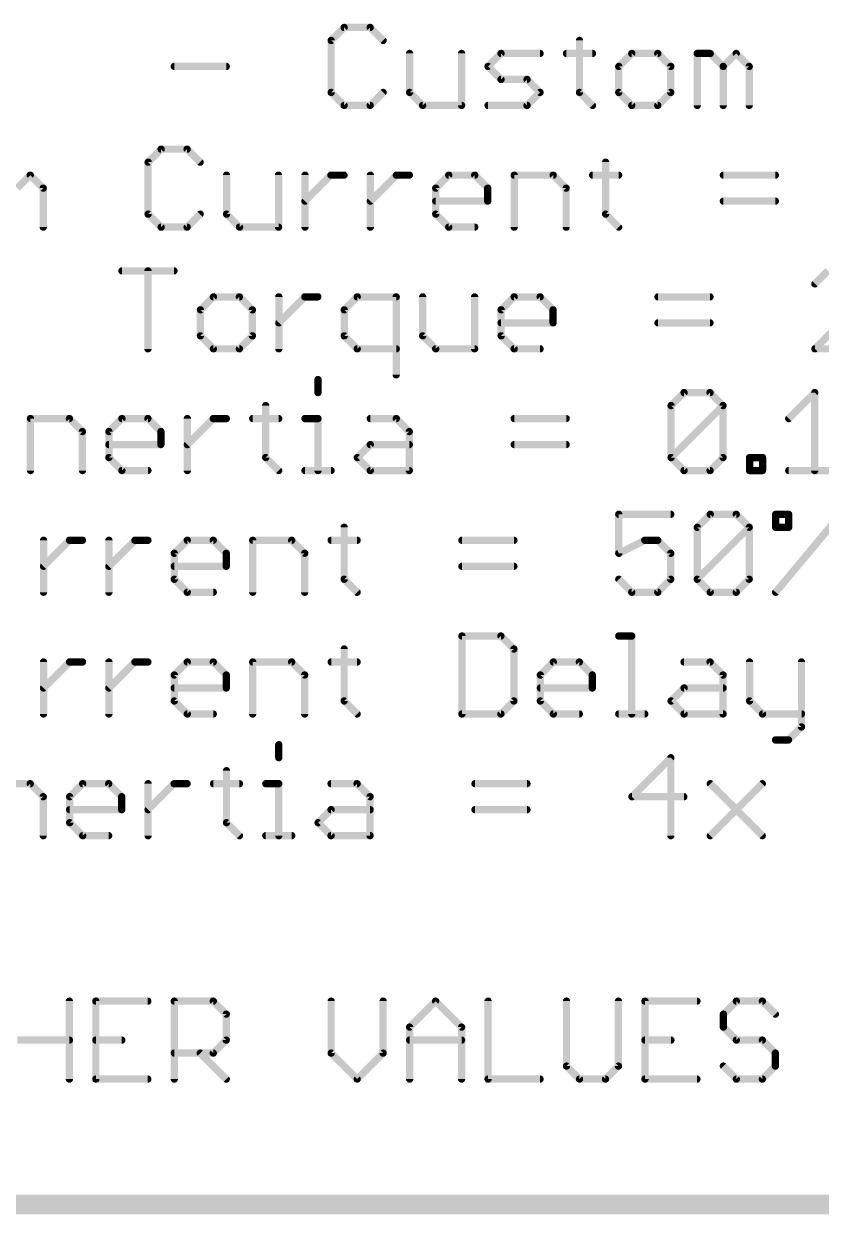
# Model space of a CAD drawing. Extents: x 0 to 387, y 0 to 260.
# Drawn here: x 309.75 to 326.39, y 129.34 to 154.18 of the extents above; entities that cross this region are included whole.
import ezdxf

# ---------------------------------------------------------------- set-up
doc = ezdxf.new("R2010")
doc.units = 0
doc.layers.add('91', color=94, linetype='CONTINUOUS')
doc.layers.add('94', color=14, linetype='CONTINUOUS')

msp = doc.modelspace()

# ---------------------------------------------------------------- linework, layer by layer
at = {"layer": '91', "const_width": 0.4064}
msp.add_lwpolyline([(353.06, 129.54), (294.64, 129.54)], dxfattribs=at)
at = {"layer": '94', "const_width": 0.1524}
for points in [[(316.4389, 154.1032), (316.1678, 153.832)], [(316.9813, 154.1032), (316.4389, 154.1032)], [(317.2524, 153.832), (316.9813, 154.1032)], [(316.1678, 153.832), (316.1678, 152.7474)], [(321.3504, 153.832), (321.3504, 152.7474)], [(317.8049, 153.5609), (317.8049, 152.7474)], [(318.8896, 152.4762), (318.8896, 153.5609)], [(319.4421, 153.2897), (319.7132, 153.5609)], [(319.7132, 153.5609), (320.5267, 153.5609)], [(321.0792, 153.5609), (321.6216, 153.5609)], [(322.4418, 153.5609), (322.1707, 153.2897)], [(322.9842, 153.5609), (322.4418, 153.5609)], [(323.2553, 153.2897), (322.9842, 153.5609)], [(323.8078, 152.4762), (323.8078, 153.5609)], [(323.8078, 153.5609), (324.079, 153.5609)], [(324.079, 153.5609), (324.3502, 153.2897)], [(324.3502, 153.2897), (324.6213, 153.5609)], [(324.6213, 153.5609), (324.8925, 153.2897)], [(312.8935, 153.2897), (313.9781, 153.2897)], [(319.7132, 153.0185), (319.4421, 153.2897)], [(322.1707, 153.2897), (322.1707, 152.7474)], [(323.2553, 152.7474), (323.2553, 153.2897)], [(324.3502, 153.2897), (324.3502, 152.4762)], [(324.8925, 153.2897), (324.8925, 152.4762)], [(320.2556, 153.0185), (319.7132, 153.0185)], [(320.5267, 152.7474), (320.2556, 153.0185)], [(316.1678, 152.7474), (316.4389, 152.4762)], [(316.9813, 152.4762), (317.2524, 152.7474)], [(317.8049, 152.7474), (318.0761, 152.4762)], [(320.2556, 152.4762), (320.5267, 152.7474)], [(321.3504, 152.7474), (321.6216, 152.4762)], [(322.1707, 152.7474), (322.4418, 152.4762)], [(322.9842, 152.4762), (323.2553, 152.7474)], [(316.4389, 152.4762), (316.9813, 152.4762)], [(318.0761, 152.4762), (318.8896, 152.4762)], [(319.4421, 152.4762), (320.2556, 152.4762)], [(322.4418, 152.4762), (322.9842, 152.4762)], [(312.6189, 151.5632), (312.3477, 151.292)], [(313.1612, 151.5632), (312.6189, 151.5632)], [(313.4324, 151.292), (313.1612, 151.5632)], [(312.3477, 151.292), (312.3477, 150.2074)], [(321.8961, 151.292), (321.8961, 150.2074)], [(309.6157, 150.7497), (309.8869, 151.0209)], [(309.8869, 151.0209), (310.1581, 150.7497)], [(313.9849, 151.0209), (313.9849, 150.2074)], [(315.0695, 149.9362), (315.0695, 151.0209)], [(315.622, 149.9362), (315.622, 151.0209)], [(315.622, 150.4785), (316.1644, 151.0209)], [(316.1644, 151.0209), (316.4355, 151.0209)], [(316.9863, 149.9362), (316.9863, 151.0209)], [(316.9863, 150.4785), (317.5287, 151.0209)], [(317.5287, 151.0209), (317.7998, 151.0209)], [(318.3506, 150.7497), (318.6218, 151.0209)], [(318.6218, 151.0209), (319.1641, 151.0209)], [(319.1641, 151.0209), (319.4353, 150.7497)], [(319.9878, 149.9362), (319.9878, 151.0209)], [(319.9878, 151.0209), (320.8013, 151.0209)], [(320.8013, 151.0209), (321.0725, 150.7497)], [(321.625, 151.0209), (322.1673, 151.0209)], [(324.3535, 151.0209), (325.4382, 151.0209)], [(310.1581, 150.7497), (310.1581, 149.9362)], [(318.3506, 150.2074), (318.3506, 150.7497)], [(319.4353, 150.7497), (319.4353, 150.4785)], [(321.0725, 150.7497), (321.0725, 149.9362)], [(319.4353, 150.4785), (318.3506, 150.4785)], [(324.3535, 150.4785), (325.4382, 150.4785)], [(312.3477, 150.2074), (312.6189, 149.9362)], [(313.1612, 149.9362), (313.4324, 150.2074)], [(313.9849, 150.2074), (314.2561, 149.9362)], [(318.6218, 149.9362), (318.3506, 150.2074)], [(321.8961, 150.2074), (322.1673, 149.9362)], [(312.6189, 149.9362), (313.1612, 149.9362)], [(314.2561, 149.9362), (315.0695, 149.9362)], [(319.1641, 149.9362), (318.6218, 149.9362)], [(311.802, 149.0232), (312.8867, 149.0232)], [(312.3443, 147.3962), (312.3443, 149.0232)], [(326.5347, 149.0232), (326.2636, 148.752)], [(313.7103, 148.4809), (313.4392, 148.2097)], [(314.2527, 148.4809), (313.7103, 148.4809)], [(314.5238, 148.2097), (314.2527, 148.4809)], [(315.0763, 147.3962), (315.0763, 148.4809)], [(315.0763, 147.9385), (315.6187, 148.4809)], [(315.6187, 148.4809), (315.8898, 148.4809)], [(316.7118, 148.4809), (316.4406, 148.2097)], [(317.5253, 148.4809), (316.7118, 148.4809)], [(317.5253, 146.8539), (317.5253, 148.4809)], [(318.0778, 148.4809), (318.0778, 147.6674)], [(319.1624, 147.3962), (319.1624, 148.4809)], [(319.7149, 148.2097), (319.9861, 148.4809)], [(319.9861, 148.4809), (320.5284, 148.4809)], [(320.5284, 148.4809), (320.7996, 148.2097)], [(322.9892, 148.4809), (324.0739, 148.4809)], [(326.2636, 147.3962), (327.3482, 148.4809)], [(313.4392, 148.2097), (313.4392, 147.6674)], [(314.5238, 147.6674), (314.5238, 148.2097)], [(316.4406, 148.2097), (316.4406, 147.6674)], [(319.7149, 147.6674), (319.7149, 148.2097)], [(320.7996, 148.2097), (320.7996, 147.9385)], [(320.7996, 147.9385), (319.7149, 147.9385)], [(322.9892, 147.9385), (324.0739, 147.9385)], [(313.4392, 147.6674), (313.7103, 147.3962)], [(314.2527, 147.3962), (314.5238, 147.6674)], [(316.4406, 147.6674), (316.7118, 147.3962)], [(318.0778, 147.6674), (318.3489, 147.3962)], [(319.9861, 147.3962), (319.7149, 147.6674)], [(313.7103, 147.3962), (314.2527, 147.3962)], [(316.7118, 147.3962), (317.5253, 147.3962)], [(318.3489, 147.3962), (319.1624, 147.3962)], [(320.5284, 147.3962), (319.9861, 147.3962)], [(327.3482, 147.3962), (326.2636, 147.3962)], [(315.8932, 146.7544), (315.8932, 146.4832)], [(323.2621, 146.212), (323.5333, 146.4832)], [(323.5333, 146.4832), (324.0756, 146.4832)], [(324.0756, 146.4832), (324.3468, 146.212)], [(325.7178, 145.9409), (326.2602, 146.4832)], [(326.2602, 146.4832), (326.2602, 144.8562)], [(314.8018, 146.212), (314.8018, 145.1274)], [(323.2621, 145.1274), (323.2621, 146.212)], [(323.2621, 145.1274), (324.3468, 146.212)], [(324.3468, 146.212), (324.3468, 145.1274)], [(309.892, 144.8562), (309.892, 145.9409)], [(309.892, 145.9409), (310.7055, 145.9409)], [(310.7055, 145.9409), (310.9767, 145.6697)], [(311.5292, 145.6697), (311.8003, 145.9409)], [(311.8003, 145.9409), (312.3426, 145.9409)], [(312.3426, 145.9409), (312.6138, 145.6697)], [(313.1663, 144.8562), (313.1663, 145.9409)], [(313.1663, 145.3985), (313.7086, 145.9409)], [(313.7086, 145.9409), (313.9798, 145.9409)], [(314.5306, 145.9409), (315.0729, 145.9409)], [(315.622, 145.9409), (315.8932, 145.9409)], [(315.8932, 145.9409), (315.8932, 144.8562)], [(316.9846, 145.9409), (317.527, 145.9409)], [(317.527, 145.9409), (317.7981, 145.6697)], [(319.9878, 145.9409), (321.0725, 145.9409)], [(310.9767, 145.6697), (310.9767, 144.8562)], [(311.5292, 145.1274), (311.5292, 145.6697)], [(312.6138, 145.6697), (312.6138, 145.3985)], [(317.7981, 145.6697), (317.7981, 144.8562)], [(312.6138, 145.3985), (311.5292, 145.3985)], [(316.7135, 145.1274), (316.9846, 145.3985)], [(316.9846, 145.3985), (317.7981, 145.3985)], [(319.9878, 145.3985), (321.0725, 145.3985)], [(311.8003, 144.8562), (311.5292, 145.1274)], [(314.8018, 145.1274), (315.0729, 144.8562)], [(316.9846, 144.8562), (316.7135, 145.1274)], [(323.5333, 144.8562), (323.2621, 145.1274)], [(324.3468, 145.1274), (324.0756, 144.8562)], [(324.8993, 144.8562), (324.8993, 145.1274)], [(324.8993, 145.1274), (325.1704, 145.1274)], [(325.1704, 145.1274), (325.1704, 144.8562)], [(312.3426, 144.8562), (311.8003, 144.8562)], [(315.622, 144.8562), (316.1644, 144.8562)], [(317.7981, 144.8562), (316.9846, 144.8562)], [(324.0756, 144.8562), (323.5333, 144.8562)], [(325.1704, 144.8562), (324.8993, 144.8562)], [(325.7178, 144.8562), (326.8025, 144.8562)], [(323.2553, 143.9432), (322.1707, 143.9432)], [(322.1707, 143.9432), (322.1707, 143.1297)], [(323.8078, 143.672), (324.079, 143.9432)], [(324.079, 143.9432), (324.6213, 143.9432)], [(324.6213, 143.9432), (324.8925, 143.672)], [(325.445, 143.9432), (325.7161, 143.9432)], [(325.445, 143.672), (325.445, 143.9432)], [(325.445, 142.3162), (326.8008, 143.9432)], [(325.7161, 143.9432), (325.7161, 143.672)], [(316.4389, 143.672), (316.4389, 142.5874)], [(323.8078, 142.5874), (323.8078, 143.672)], [(323.8078, 142.5874), (324.8925, 143.672)], [(324.8925, 143.672), (324.8925, 142.5874)], [(325.7161, 143.672), (325.445, 143.672)], [(310.1649, 142.3162), (310.1649, 143.4009)], [(310.1649, 142.8585), (310.7072, 143.4009)], [(310.7072, 143.4009), (310.9784, 143.4009)], [(311.5292, 142.3162), (311.5292, 143.4009)], [(311.5292, 142.8585), (312.0715, 143.4009)], [(312.0715, 143.4009), (312.3426, 143.4009)], [(312.8935, 143.1297), (313.1646, 143.4009)], [(313.1646, 143.4009), (313.7069, 143.4009)], [(313.7069, 143.4009), (313.9781, 143.1297)], [(314.5306, 142.3162), (314.5306, 143.4009)], [(314.5306, 143.4009), (315.3441, 143.4009)], [(315.3441, 143.4009), (315.6153, 143.1297)], [(316.1678, 143.4009), (316.7101, 143.4009)], [(318.8964, 143.4009), (319.981, 143.4009)], [(322.1707, 143.1297), (322.713, 143.4009)], [(322.713, 143.4009), (322.9842, 143.4009)], [(322.9842, 143.4009), (323.2553, 143.1297)], [(312.8935, 142.5874), (312.8935, 143.1297)], [(313.9781, 143.1297), (313.9781, 142.8585)], [(315.6153, 143.1297), (315.6153, 142.3162)], [(323.2553, 143.1297), (323.2553, 142.5874)], [(313.9781, 142.8585), (312.8935, 142.8585)], [(318.8964, 142.8585), (319.981, 142.8585)], [(313.1646, 142.3162), (312.8935, 142.5874)], [(316.4389, 142.5874), (316.7101, 142.3162)], [(322.4418, 142.3162), (322.1707, 142.5874)], [(323.2553, 142.5874), (322.9842, 142.3162)], [(324.079, 142.3162), (323.8078, 142.5874)], [(324.8925, 142.5874), (324.6213, 142.3162)], [(313.7069, 142.3162), (313.1646, 142.3162)], [(322.9842, 142.3162), (322.4418, 142.3162)], [(324.6213, 142.3162), (324.079, 142.3162)], [(318.8964, 141.4032), (318.8964, 139.7762)], [(319.7099, 141.4032), (318.8964, 141.4032)], [(319.981, 141.132), (319.7099, 141.4032)], [(322.1707, 141.4032), (322.4418, 141.4032)], [(322.4418, 141.4032), (322.4418, 139.7762)], [(316.4389, 141.132), (316.4389, 140.0474)], [(319.981, 140.0474), (319.981, 141.132)], [(310.1649, 139.7762), (310.1649, 140.8609)], [(310.1649, 140.3185), (310.7072, 140.8609)], [(310.7072, 140.8609), (310.9784, 140.8609)], [(311.5292, 139.7762), (311.5292, 140.8609)], [(311.5292, 140.3185), (312.0715, 140.8609)], [(312.0715, 140.8609), (312.3426, 140.8609)], [(312.8935, 140.5897), (313.1646, 140.8609)], [(313.1646, 140.8609), (313.7069, 140.8609)], [(313.7069, 140.8609), (313.9781, 140.5897)], [(314.5306, 139.7762), (314.5306, 140.8609)], [(314.5306, 140.8609), (315.3441, 140.8609)], [(315.3441, 140.8609), (315.6153, 140.5897)], [(316.1678, 140.8609), (316.7101, 140.8609)], [(320.5335, 140.5897), (320.8047, 140.8609)], [(320.8047, 140.8609), (321.347, 140.8609)], [(321.347, 140.8609), (321.6182, 140.5897)], [(323.5333, 140.8609), (324.0756, 140.8609)], [(324.0756, 140.8609), (324.3468, 140.5897)], [(324.8993, 140.8609), (324.8993, 140.0474)], [(325.9839, 140.8609), (325.9839, 139.505)], [(312.8935, 140.0474), (312.8935, 140.5897)], [(313.9781, 140.5897), (313.9781, 140.3185)], [(315.6153, 140.5897), (315.6153, 139.7762)], [(320.5335, 140.0474), (320.5335, 140.5897)], [(321.6182, 140.5897), (321.6182, 140.3185)], [(324.3468, 140.5897), (324.3468, 139.7762)], [(313.9781, 140.3185), (312.8935, 140.3185)], [(321.6182, 140.3185), (320.5335, 140.3185)], [(323.2621, 140.0474), (323.5333, 140.3185)], [(323.5333, 140.3185), (324.3468, 140.3185)], [(313.1646, 139.7762), (312.8935, 140.0474)], [(316.4389, 140.0474), (316.7101, 139.7762)], [(319.7099, 139.7762), (319.981, 140.0474)], [(320.8047, 139.7762), (320.5335, 140.0474)], [(323.5333, 139.7762), (323.2621, 140.0474)], [(324.8993, 140.0474), (325.1704, 139.7762)], [(313.7069, 139.7762), (313.1646, 139.7762)], [(318.8964, 139.7762), (319.7099, 139.7762)], [(321.347, 139.7762), (320.8047, 139.7762)], [(322.1707, 139.7762), (322.713, 139.7762)], [(324.3468, 139.7762), (323.5333, 139.7762)], [(325.1704, 139.7762), (325.9839, 139.7762)], [(325.9839, 139.505), (325.7128, 139.2339)], [(315.0746, 139.1344), (315.0746, 138.8632)], [(325.7128, 139.2339), (325.4416, 139.2339)], [(323.257, 138.8632), (322.4435, 138.0497)], [(323.257, 137.2362), (323.257, 138.8632)], [(313.9832, 138.592), (313.9832, 137.5074)], [(309.0734, 138.3209), (309.8869, 138.3209)], [(309.8869, 138.3209), (310.1581, 138.0497)], [(310.7106, 138.0497), (310.9817, 138.3209)], [(310.9817, 138.3209), (311.5241, 138.3209)], [(311.5241, 138.3209), (311.7952, 138.0497)], [(312.3477, 137.2362), (312.3477, 138.3209)], [(312.3477, 137.7785), (312.8901, 138.3209)], [(312.8901, 138.3209), (313.1612, 138.3209)], [(313.712, 138.3209), (314.2544, 138.3209)], [(314.8035, 138.3209), (315.0746, 138.3209)], [(315.0746, 138.3209), (315.0746, 137.2362)], [(316.1661, 138.3209), (316.7084, 138.3209)], [(316.7084, 138.3209), (316.9796, 138.0497)], [(319.1692, 138.3209), (320.2539, 138.3209)], [(324.0807, 138.3209), (325.1653, 137.2362)], [(324.0807, 137.2362), (325.1653, 138.3209)], [(310.1581, 138.0497), (310.1581, 137.2362)], [(310.7106, 137.5074), (310.7106, 138.0497)], [(311.7952, 138.0497), (311.7952, 137.7785)], [(316.9796, 138.0497), (316.9796, 137.2362)], [(322.4435, 138.0497), (323.5282, 138.0497)], [(311.7952, 137.7785), (310.7106, 137.7785)], [(315.8949, 137.5074), (316.1661, 137.7785)], [(316.1661, 137.7785), (316.9796, 137.7785)], [(319.1692, 137.7785), (320.2539, 137.7785)], [(310.9817, 137.2362), (310.7106, 137.5074)], [(313.9832, 137.5074), (314.2544, 137.2362)], [(316.1661, 137.2362), (315.8949, 137.5074)], [(311.5241, 137.2362), (310.9817, 137.2362)], [(314.8035, 137.2362), (315.3458, 137.2362)], [(316.9796, 137.2362), (316.1661, 137.2362)], [(310.7038, 133.7832), (310.7038, 132.1562)], [(312.341, 133.7832), (311.2563, 133.7832)], [(311.2563, 133.7832), (311.2563, 132.1562)], [(312.8935, 132.1562), (312.8935, 133.7832)], [(312.8935, 133.7832), (313.7069, 133.7832)], [(313.7069, 133.7832), (313.9781, 133.512)], [(316.1678, 133.7832), (316.1678, 132.6985)], [(317.2524, 132.6985), (317.2524, 133.7832)], [(317.8049, 133.2409), (318.3472, 133.7832)], [(318.3472, 133.7832), (318.8896, 133.2409)], [(319.4421, 133.7832), (319.4421, 132.1562)], [(321.0792, 133.7832), (321.0792, 132.4274)], [(322.1639, 132.4274), (322.1639, 133.7832)], [(323.801, 133.7832), (322.7164, 133.7832)], [(322.7164, 133.7832), (322.7164, 132.1562)], [(324.6247, 133.7832), (324.3535, 133.512)], [(325.167, 133.7832), (324.6247, 133.7832)], [(325.4382, 133.512), (325.167, 133.7832)], [(313.9781, 133.512), (313.9781, 132.9697)], [(324.3535, 133.512), (324.3535, 133.2409)], [(317.8049, 132.1562), (317.8049, 133.2409)], [(318.8896, 133.2409), (318.8896, 132.1562)], [(324.3535, 133.2409), (324.6247, 132.9697)], [(309.6191, 132.9697), (310.7038, 132.9697)], [(311.2563, 132.9697), (311.7986, 132.9697)], [(313.9781, 132.9697), (313.7069, 132.6985)], [(317.8049, 132.9697), (318.8896, 132.9697)], [(322.7164, 132.9697), (323.2587, 132.9697)], [(324.6247, 132.9697), (325.167, 132.9697)], [(325.167, 132.9697), (325.4382, 132.6985)], [(313.7069, 132.6985), (312.8935, 132.6985)], [(313.4358, 132.6985), (313.9781, 132.1562)], [(316.1678, 132.6985), (316.7101, 132.1562)], [(316.7101, 132.1562), (317.2524, 132.6985)], [(325.4382, 132.6985), (325.4382, 132.4274)], [(321.0792, 132.4274), (321.3504, 132.1562)], [(321.8927, 132.1562), (322.1639, 132.4274)], [(324.6247, 132.1562), (324.3535, 132.4274)], [(325.4382, 132.4274), (325.167, 132.1562)], [(311.2563, 132.1562), (312.341, 132.1562)], [(319.4421, 132.1562), (320.5267, 132.1562)], [(321.3504, 132.1562), (321.8927, 132.1562)], [(322.7164, 132.1562), (323.801, 132.1562)], [(325.167, 132.1562), (324.6247, 132.1562)]]:
    msp.add_lwpolyline(points, dxfattribs=at)
at = {"layer": '94', "const_width": 0.0762}
for points in [[(316.4389, 154.1413, 1), (316.4389, 154.0651)], [(316.4659, 154.0762, 1), (316.412, 154.1301)], [(317.0082, 154.1301, 1), (316.9543, 154.0762)], [(316.9813, 154.0651, 1), (316.9813, 154.1413)], [(316.1408, 153.859, 1), (316.1947, 153.8051)], [(316.2059, 153.832, 1), (316.1297, 153.832)], [(317.2255, 153.8051, 1), (317.2794, 153.859)], [(321.3885, 153.832, 1), (321.3123, 153.832)], [(317.843, 153.5609, 1), (317.7668, 153.5609)], [(318.9277, 153.5609, 1), (318.8515, 153.5609)], [(319.7132, 153.599, 1), (319.7132, 153.5228)], [(319.7402, 153.5339, 1), (319.6863, 153.5878)], [(320.5267, 153.5228, 1), (320.5267, 153.599)], [(321.0792, 153.599, 1), (321.0792, 153.5228)], [(321.6216, 153.5228, 1), (321.6216, 153.599)], [(322.4418, 153.599, 1), (322.4418, 153.5228)], [(322.4688, 153.5339, 1), (322.4149, 153.5878)], [(323.0111, 153.5878, 1), (322.9572, 153.5339)], [(322.9842, 153.5228, 1), (322.9842, 153.599)], [(323.8459, 153.5609, 1), (323.7697, 153.5609)], [(323.8078, 153.599, 1), (323.8078, 153.5228)], [(324.1059, 153.5878, 1), (324.052, 153.5339)], [(324.079, 153.5228, 1), (324.079, 153.599)], [(324.6483, 153.5878, 1), (324.5944, 153.5339)], [(324.6483, 153.5339, 1), (324.5944, 153.5878)], [(312.8935, 153.3278, 1), (312.8935, 153.2516)], [(313.9781, 153.2516, 1), (313.9781, 153.3278)], [(319.469, 153.3166, 1), (319.4151, 153.2628)], [(319.4151, 153.3166, 1), (319.469, 153.2628)], [(322.2088, 153.2897, 1), (322.1326, 153.2897)], [(322.1437, 153.3166, 1), (322.1976, 153.2628)], [(323.2934, 153.2897, 1), (323.2172, 153.2897)], [(323.2284, 153.2628, 1), (323.2823, 153.3166)], [(324.3883, 153.2897, 1), (324.3121, 153.2897)], [(324.3232, 153.3166, 1), (324.3771, 153.2628)], [(324.3232, 153.2628, 1), (324.3771, 153.3166)], [(324.9306, 153.2897, 1), (324.8544, 153.2897)], [(324.8655, 153.2628, 1), (324.9194, 153.3166)], [(319.7132, 153.0566, 1), (319.7132, 152.9804)], [(319.6863, 152.9916, 1), (319.7402, 153.0455)], [(320.2825, 153.0455, 1), (320.2286, 152.9916)], [(320.2556, 152.9804, 1), (320.2556, 153.0566)], [(316.1947, 152.7743, 1), (316.1408, 152.7204)], [(316.1297, 152.7474, 1), (316.2059, 152.7474)], [(317.2794, 152.7204, 1), (317.2255, 152.7743)], [(317.8319, 152.7743, 1), (317.778, 152.7204)], [(317.7668, 152.7474, 1), (317.843, 152.7474)], [(320.5537, 152.7204, 1), (320.4998, 152.7743)], [(320.4998, 152.7204, 1), (320.5537, 152.7743)], [(321.3773, 152.7743, 1), (321.3235, 152.7204)], [(321.3123, 152.7474, 1), (321.3885, 152.7474)], [(322.1976, 152.7743, 1), (322.1437, 152.7204)], [(322.1326, 152.7474, 1), (322.2088, 152.7474)], [(323.2172, 152.7474, 1), (323.2934, 152.7474)], [(323.2823, 152.7204, 1), (323.2284, 152.7743)], [(316.4389, 152.5143, 1), (316.4389, 152.4381)], [(316.412, 152.4493, 1), (316.4659, 152.5031)], [(316.9543, 152.5031, 1), (317.0082, 152.4493)], [(316.9813, 152.4381, 1), (316.9813, 152.5143)], [(318.0761, 152.5143, 1), (318.0761, 152.4381)], [(318.0491, 152.4493, 1), (318.103, 152.5031)], [(318.8896, 152.4381, 1), (318.8896, 152.5143)], [(319.4421, 152.5143, 1), (319.4421, 152.4381)], [(320.2286, 152.5031, 1), (320.2825, 152.4493)], [(320.2556, 152.4381, 1), (320.2556, 152.5143)], [(321.5946, 152.4493, 1), (321.6485, 152.5031)], [(322.4418, 152.5143, 1), (322.4418, 152.4381)], [(322.4149, 152.4493, 1), (322.4688, 152.5031)], [(322.9572, 152.5031, 1), (323.0111, 152.4493)], [(322.9842, 152.4381, 1), (322.9842, 152.5143)], [(318.8515, 152.4762, 1), (318.9277, 152.4762)], [(323.7697, 152.4762, 1), (323.8459, 152.4762)], [(324.3121, 152.4762, 1), (324.3883, 152.4762)], [(324.8544, 152.4762, 1), (324.9306, 152.4762)], [(312.6189, 151.6013, 1), (312.6189, 151.5251)], [(312.6458, 151.5362, 1), (312.592, 151.5901)], [(313.1882, 151.5901, 1), (313.1343, 151.5362)], [(313.1612, 151.5251, 1), (313.1612, 151.6013)], [(312.3858, 151.292, 1), (312.3096, 151.292)], [(312.3208, 151.319, 1), (312.3747, 151.2651)], [(313.4055, 151.2651, 1), (313.4593, 151.319)], [(321.9342, 151.292, 1), (321.858, 151.292)], [(309.9139, 151.0478, 1), (309.86, 150.9939)], [(309.9139, 150.9939, 1), (309.86, 151.0478)], [(314.023, 151.0209, 1), (313.9468, 151.0209)], [(315.1076, 151.0209, 1), (315.0314, 151.0209)], [(315.6601, 151.0209, 1), (315.5839, 151.0209)], [(316.1644, 151.059, 1), (316.1644, 150.9828)], [(316.1913, 150.9939, 1), (316.1374, 151.0478)], [(316.4355, 150.9828, 1), (316.4355, 151.059)], [(317.0244, 151.0209, 1), (316.9482, 151.0209)], [(317.5287, 151.059, 1), (317.5287, 150.9828)], [(317.5556, 150.9939, 1), (317.5017, 151.0478)], [(317.7998, 150.9828, 1), (317.7998, 151.059)], [(318.6218, 151.059, 1), (318.6218, 150.9828)], [(318.6487, 150.9939, 1), (318.5949, 151.0478)], [(319.1911, 151.0478, 1), (319.1372, 150.9939)], [(319.1641, 150.9828, 1), (319.1641, 151.059)], [(320.0259, 151.0209, 1), (319.9497, 151.0209)], [(319.9878, 151.059, 1), (319.9878, 150.9828)], [(320.8282, 151.0478, 1), (320.7743, 150.9939)], [(320.8013, 150.9828, 1), (320.8013, 151.059)], [(321.625, 151.059, 1), (321.625, 150.9828)], [(322.1673, 150.9828, 1), (322.1673, 151.059)], [(324.3535, 151.059, 1), (324.3535, 150.9828)], [(325.4382, 150.9828, 1), (325.4382, 151.059)], [(310.1962, 150.7497, 1), (310.12, 150.7497)], [(310.1311, 150.7228, 1), (310.185, 150.7766)], [(318.3887, 150.7497, 1), (318.3125, 150.7497)], [(318.3237, 150.7766, 1), (318.3776, 150.7228)], [(319.4734, 150.7497, 1), (319.3972, 150.7497)], [(319.4084, 150.7228, 1), (319.4622, 150.7766)], [(321.1106, 150.7497, 1), (321.0344, 150.7497)], [(321.0455, 150.7228, 1), (321.0994, 150.7766)], [(318.3506, 150.5166, 1), (318.3506, 150.4404)], [(319.4353, 150.4404, 1), (319.4353, 150.5166)], [(324.3535, 150.5166, 1), (324.3535, 150.4404)], [(325.4382, 150.4404, 1), (325.4382, 150.5166)], [(315.5951, 150.5055, 1), (315.649, 150.4516)], [(316.9594, 150.5055, 1), (317.0133, 150.4516)], [(319.3972, 150.4785, 1), (319.4734, 150.4785)], [(312.3747, 150.2343, 1), (312.3208, 150.1804)], [(312.3096, 150.2074, 1), (312.3858, 150.2074)], [(313.4593, 150.1804, 1), (313.4055, 150.2343)], [(314.0118, 150.2343, 1), (313.9579, 150.1804)], [(313.9468, 150.2074, 1), (314.023, 150.2074)], [(318.3776, 150.2343, 1), (318.3237, 150.1804)], [(318.3125, 150.2074, 1), (318.3887, 150.2074)], [(321.9231, 150.2343, 1), (321.8692, 150.1804)], [(321.858, 150.2074, 1), (321.9342, 150.2074)], [(310.12, 149.9362, 1), (310.1962, 149.9362)], [(312.6189, 149.9743, 1), (312.6189, 149.8981)], [(312.592, 149.9093, 1), (312.6458, 149.9631)], [(313.1343, 149.9631, 1), (313.1882, 149.9093)], [(313.1612, 149.8981, 1), (313.1612, 149.9743)], [(314.2561, 149.9743, 1), (314.2561, 149.8981)], [(314.2291, 149.9093, 1), (314.283, 149.9631)], [(315.0314, 149.9362, 1), (315.1076, 149.9362)], [(315.0695, 149.8981, 1), (315.0695, 149.9743)], [(315.5839, 149.9362, 1), (315.6601, 149.9362)], [(316.9482, 149.9362, 1), (317.0244, 149.9362)], [(318.6218, 149.9743, 1), (318.6218, 149.8981)], [(318.5949, 149.9093, 1), (318.6487, 149.9631)], [(319.1641, 149.8981, 1), (319.1641, 149.9743)], [(319.9497, 149.9362, 1), (320.0259, 149.9362)], [(321.0344, 149.9362, 1), (321.1106, 149.9362)], [(322.1403, 149.9093, 1), (322.1942, 149.9631)], [(311.802, 149.0613, 1), (311.802, 148.9851)], [(312.3824, 149.0232, 1), (312.3062, 149.0232)], [(312.8867, 148.9851, 1), (312.8867, 149.0613)], [(326.2366, 148.779, 1), (326.2905, 148.7251)], [(313.7103, 148.519, 1), (313.7103, 148.4428)], [(313.7373, 148.4539, 1), (313.6834, 148.5078)], [(314.2796, 148.5078, 1), (314.2257, 148.4539)], [(314.2527, 148.4428, 1), (314.2527, 148.519)], [(315.1144, 148.4809, 1), (315.0382, 148.4809)], [(315.6187, 148.519, 1), (315.6187, 148.4428)], [(315.6456, 148.4539, 1), (315.5917, 148.5078)], [(315.8898, 148.4428, 1), (315.8898, 148.519)], [(316.7118, 148.519, 1), (316.7118, 148.4428)], [(316.7387, 148.4539, 1), (316.6848, 148.5078)], [(317.5634, 148.4809, 1), (317.4872, 148.4809)], [(317.5253, 148.4428, 1), (317.5253, 148.519)], [(318.1159, 148.4809, 1), (318.0397, 148.4809)], [(319.2005, 148.4809, 1), (319.1243, 148.4809)], [(319.9861, 148.519, 1), (319.9861, 148.4428)], [(320.013, 148.4539, 1), (319.9592, 148.5078)], [(320.5554, 148.5078, 1), (320.5015, 148.4539)], [(320.5284, 148.4428, 1), (320.5284, 148.519)], [(322.9892, 148.519, 1), (322.9892, 148.4428)], [(324.0739, 148.4428, 1), (324.0739, 148.519)], [(313.4773, 148.2097, 1), (313.4011, 148.2097)], [(313.4122, 148.2366, 1), (313.4661, 148.1828)], [(314.5619, 148.2097, 1), (314.4857, 148.2097)], [(314.4969, 148.1828, 1), (314.5508, 148.2366)], [(316.4787, 148.2097, 1), (316.4025, 148.2097)], [(316.4137, 148.2366, 1), (316.4676, 148.1828)], [(319.753, 148.2097, 1), (319.6768, 148.2097)], [(319.688, 148.2366, 1), (319.7419, 148.1828)], [(320.8377, 148.2097, 1), (320.7615, 148.2097)], [(320.7727, 148.1828, 1), (320.8265, 148.2366)], [(315.0494, 147.9655, 1), (315.1033, 147.9116)], [(319.7149, 147.9766, 1), (319.7149, 147.9004)], [(320.7615, 147.9385, 1), (320.8377, 147.9385)], [(320.7996, 147.9004, 1), (320.7996, 147.9766)], [(322.9892, 147.9766, 1), (322.9892, 147.9004)], [(324.0739, 147.9004, 1), (324.0739, 147.9766)], [(313.4661, 147.6943, 1), (313.4122, 147.6404)], [(313.4011, 147.6674, 1), (313.4773, 147.6674)], [(314.4857, 147.6674, 1), (314.5619, 147.6674)], [(314.5508, 147.6404, 1), (314.4969, 147.6943)], [(316.4676, 147.6943, 1), (316.4137, 147.6404)], [(316.4025, 147.6674, 1), (316.4787, 147.6674)], [(318.1047, 147.6943, 1), (318.0508, 147.6404)], [(318.0397, 147.6674, 1), (318.1159, 147.6674)], [(319.7419, 147.6943, 1), (319.688, 147.6404)], [(319.6768, 147.6674, 1), (319.753, 147.6674)], [(312.3062, 147.3962, 1), (312.3824, 147.3962)], [(313.7103, 147.4343, 1), (313.7103, 147.3581)], [(313.6834, 147.3693, 1), (313.7373, 147.4231)], [(314.2257, 147.4231, 1), (314.2796, 147.3693)], [(314.2527, 147.3581, 1), (314.2527, 147.4343)], [(315.0382, 147.3962, 1), (315.1144, 147.3962)], [(316.7118, 147.4343, 1), (316.7118, 147.3581)], [(316.6848, 147.3693, 1), (316.7387, 147.4231)], [(317.5253, 147.3581, 1), (317.5253, 147.4343)], [(318.3489, 147.4343, 1), (318.3489, 147.3581)], [(318.322, 147.3693, 1), (318.3759, 147.4231)], [(319.1243, 147.3962, 1), (319.2005, 147.3962)], [(319.1624, 147.3581, 1), (319.1624, 147.4343)], [(319.9861, 147.4343, 1), (319.9861, 147.3581)], [(319.9592, 147.3693, 1), (320.013, 147.4231)], [(320.5284, 147.3581, 1), (320.5284, 147.4343)], [(326.2636, 147.4343, 1), (326.2636, 147.3581)], [(326.2366, 147.4231, 1), (326.2905, 147.3693)], [(315.9313, 146.7544, 1), (315.8551, 146.7544)], [(317.4872, 146.8539, 1), (317.5634, 146.8539)], [(315.8551, 146.4832, 1), (315.9313, 146.4832)], [(323.5333, 146.5213, 1), (323.5333, 146.4451)], [(323.5602, 146.4562, 1), (323.5063, 146.5101)], [(324.1025, 146.5101, 1), (324.0487, 146.4562)], [(324.0756, 146.4451, 1), (324.0756, 146.5213)], [(326.2983, 146.4832, 1), (326.2221, 146.4832)], [(326.2871, 146.4562, 1), (326.2332, 146.5101)], [(314.8399, 146.212, 1), (314.7637, 146.212)], [(323.3002, 146.212, 1), (323.224, 146.212)], [(323.2352, 146.239, 1), (323.289, 146.1851)], [(324.3849, 146.212, 1), (324.3087, 146.212)], [(324.3737, 146.1851, 1), (324.3198, 146.239)], [(324.3198, 146.1851, 1), (324.3737, 146.239)], [(309.9301, 145.9409, 1), (309.8539, 145.9409)], [(309.892, 145.979, 1), (309.892, 145.9028)], [(310.7324, 145.9678, 1), (310.6785, 145.9139)], [(310.7055, 145.9028, 1), (310.7055, 145.979)], [(311.8003, 145.979, 1), (311.8003, 145.9028)], [(311.8273, 145.9139, 1), (311.7734, 145.9678)], [(312.3696, 145.9678, 1), (312.3157, 145.9139)], [(312.3426, 145.9028, 1), (312.3426, 145.979)], [(313.2044, 145.9409, 1), (313.1282, 145.9409)], [(313.7086, 145.979, 1), (313.7086, 145.9028)], [(313.7356, 145.9139, 1), (313.6817, 145.9678)], [(313.9798, 145.9028, 1), (313.9798, 145.979)], [(314.5306, 145.979, 1), (314.5306, 145.9028)], [(315.0729, 145.9028, 1), (315.0729, 145.979)], [(315.622, 145.979, 1), (315.622, 145.9028)], [(315.9313, 145.9409, 1), (315.8551, 145.9409)], [(315.8932, 145.9028, 1), (315.8932, 145.979)], [(316.9846, 145.979, 1), (316.9846, 145.9028)], [(317.5539, 145.9678, 1), (317.5, 145.9139)], [(317.527, 145.9028, 1), (317.527, 145.979)], [(319.9878, 145.979, 1), (319.9878, 145.9028)], [(321.0725, 145.9028, 1), (321.0725, 145.979)], [(325.6909, 145.9678, 1), (325.7448, 145.9139)], [(311.0148, 145.6697, 1), (310.9386, 145.6697)], [(310.9497, 145.6428, 1), (311.0036, 145.6966)], [(311.5673, 145.6697, 1), (311.4911, 145.6697)], [(311.5022, 145.6966, 1), (311.5561, 145.6428)], [(312.6519, 145.6697, 1), (312.5757, 145.6697)], [(312.5869, 145.6428, 1), (312.6408, 145.6966)], [(317.8362, 145.6697, 1), (317.76, 145.6697)], [(317.7712, 145.6428, 1), (317.8251, 145.6966)], [(311.5292, 145.4366, 1), (311.5292, 145.3604)], [(312.5757, 145.3985, 1), (312.6519, 145.3985)], [(312.6138, 145.3604, 1), (312.6138, 145.4366)], [(313.1394, 145.4255, 1), (313.1933, 145.3716)], [(316.9846, 145.4366, 1), (316.9846, 145.3604)], [(317.0116, 145.3716, 1), (316.9577, 145.4255)], [(317.7981, 145.3604, 1), (317.7981, 145.4366)], [(319.9878, 145.4366, 1), (319.9878, 145.3604)], [(321.0725, 145.3604, 1), (321.0725, 145.4366)], [(311.5561, 145.1543, 1), (311.5022, 145.1004)], [(311.4911, 145.1274, 1), (311.5673, 145.1274)], [(314.8287, 145.1543, 1), (314.7748, 145.1004)], [(314.7637, 145.1274, 1), (314.8399, 145.1274)], [(316.7404, 145.1543, 1), (316.6865, 145.1004)], [(316.6865, 145.1543, 1), (316.7404, 145.1004)], [(323.289, 145.1543, 1), (323.2352, 145.1004)], [(323.2352, 145.1543, 1), (323.289, 145.1004)], [(323.224, 145.1274, 1), (323.3002, 145.1274)], [(324.3087, 145.1274, 1), (324.3849, 145.1274)], [(324.3737, 145.1004, 1), (324.3198, 145.1543)], [(324.9374, 145.1274, 1), (324.8612, 145.1274)], [(324.8993, 145.1655, 1), (324.8993, 145.0893)], [(325.2085, 145.1274, 1), (325.1323, 145.1274)], [(325.1704, 145.0893, 1), (325.1704, 145.1655)], [(309.8539, 144.8562, 1), (309.9301, 144.8562)], [(310.9386, 144.8562, 1), (311.0148, 144.8562)], [(311.8003, 144.8943, 1), (311.8003, 144.8181)], [(311.7734, 144.8293, 1), (311.8273, 144.8831)], [(312.3426, 144.8181, 1), (312.3426, 144.8943)], [(313.1282, 144.8562, 1), (313.2044, 144.8562)], [(315.046, 144.8293, 1), (315.0999, 144.8831)], [(315.622, 144.8943, 1), (315.622, 144.8181)], [(315.8551, 144.8562, 1), (315.9313, 144.8562)], [(316.1644, 144.8181, 1), (316.1644, 144.8943)], [(316.9846, 144.8943, 1), (316.9846, 144.8181)], [(316.9577, 144.8293, 1), (317.0116, 144.8831)], [(317.76, 144.8562, 1), (317.8362, 144.8562)], [(317.7981, 144.8181, 1), (317.7981, 144.8943)], [(323.5333, 144.8943, 1), (323.5333, 144.8181)], [(323.5063, 144.8293, 1), (323.5602, 144.8831)], [(324.0487, 144.8831, 1), (324.1025, 144.8293)], [(324.0756, 144.8181, 1), (324.0756, 144.8943)], [(324.8993, 144.8943, 1), (324.8993, 144.8181)], [(324.8612, 144.8562, 1), (324.9374, 144.8562)], [(325.1323, 144.8562, 1), (325.2085, 144.8562)], [(325.1704, 144.8181, 1), (325.1704, 144.8943)], [(325.7178, 144.8943, 1), (325.7178, 144.8181)], [(326.2221, 144.8562, 1), (326.2983, 144.8562)], [(322.1707, 143.9813, 1), (322.1707, 143.9051)], [(322.2088, 143.9432, 1), (322.1326, 143.9432)], [(323.2553, 143.9051, 1), (323.2553, 143.9813)], [(324.079, 143.9813, 1), (324.079, 143.9051)], [(324.1059, 143.9162, 1), (324.052, 143.9701)], [(324.6483, 143.9701, 1), (324.5944, 143.9162)], [(324.6213, 143.9051, 1), (324.6213, 143.9813)], [(325.445, 143.9813, 1), (325.445, 143.9051)], [(325.4831, 143.9432, 1), (325.4069, 143.9432)], [(325.7542, 143.9432, 1), (325.678, 143.9432)], [(325.7161, 143.9051, 1), (325.7161, 143.9813)], [(316.477, 143.672, 1), (316.4008, 143.672)], [(323.8459, 143.672, 1), (323.7697, 143.672)], [(323.7809, 143.699, 1), (323.8348, 143.6451)], [(324.9306, 143.672, 1), (324.8544, 143.672)], [(324.9194, 143.6451, 1), (324.8655, 143.699)], [(324.8655, 143.6451, 1), (324.9194, 143.699)], [(325.445, 143.7101, 1), (325.445, 143.6339)], [(325.4069, 143.672, 1), (325.4831, 143.672)], [(325.678, 143.672, 1), (325.7542, 143.672)], [(325.7161, 143.6339, 1), (325.7161, 143.7101)], [(310.203, 143.4009, 1), (310.1268, 143.4009)], [(310.7072, 143.439, 1), (310.7072, 143.3628)], [(310.7341, 143.3739, 1), (310.6802, 143.4278)], [(310.9784, 143.3628, 1), (310.9784, 143.439)], [(311.5673, 143.4009, 1), (311.4911, 143.4009)], [(312.0715, 143.439, 1), (312.0715, 143.3628)], [(312.0984, 143.3739, 1), (312.0445, 143.4278)], [(312.3426, 143.3628, 1), (312.3426, 143.439)], [(313.1646, 143.439, 1), (313.1646, 143.3628)], [(313.1916, 143.3739, 1), (313.1377, 143.4278)], [(313.7339, 143.4278, 1), (313.68, 143.3739)], [(313.7069, 143.3628, 1), (313.7069, 143.439)], [(314.5687, 143.4009, 1), (314.4925, 143.4009)], [(314.5306, 143.439, 1), (314.5306, 143.3628)], [(315.371, 143.4278, 1), (315.3172, 143.3739)], [(315.3441, 143.3628, 1), (315.3441, 143.439)], [(316.1678, 143.439, 1), (316.1678, 143.3628)], [(316.7101, 143.3628, 1), (316.7101, 143.439)], [(318.8964, 143.439, 1), (318.8964, 143.3628)], [(319.981, 143.3628, 1), (319.981, 143.439)], [(322.713, 143.439, 1), (322.713, 143.3628)], [(322.73, 143.3668, 1), (322.696, 143.4349)], [(323.0111, 143.4278, 1), (322.9572, 143.3739)], [(322.9842, 143.3628, 1), (322.9842, 143.439)], [(312.9316, 143.1297, 1), (312.8554, 143.1297)], [(312.8665, 143.1566, 1), (312.9204, 143.1028)], [(314.0162, 143.1297, 1), (313.94, 143.1297)], [(313.9512, 143.1028, 1), (314.0051, 143.1566)], [(315.6534, 143.1297, 1), (315.5772, 143.1297)], [(315.5883, 143.1028, 1), (315.6422, 143.1566)], [(322.1536, 143.1638, 1), (322.1877, 143.0956)], [(322.1326, 143.1297, 1), (322.2088, 143.1297)], [(323.2934, 143.1297, 1), (323.2172, 143.1297)], [(323.2284, 143.1028, 1), (323.2823, 143.1566)], [(310.1379, 142.8855, 1), (310.1918, 142.8316)], [(311.5022, 142.8855, 1), (311.5561, 142.8316)], [(312.8935, 142.8966, 1), (312.8935, 142.8204)], [(313.94, 142.8585, 1), (314.0162, 142.8585)], [(313.9781, 142.8204, 1), (313.9781, 142.8966)], [(318.8964, 142.8966, 1), (318.8964, 142.8204)], [(319.981, 142.8204, 1), (319.981, 142.8966)], [(312.9204, 142.6143, 1), (312.8665, 142.5604)], [(312.8554, 142.5874, 1), (312.9316, 142.5874)], [(316.4659, 142.6143, 1), (316.412, 142.5604)], [(316.4008, 142.5874, 1), (316.477, 142.5874)], [(322.1976, 142.6143, 1), (322.1437, 142.5604)], [(323.2172, 142.5874, 1), (323.2934, 142.5874)], [(323.2823, 142.5604, 1), (323.2284, 142.6143)], [(323.8348, 142.6143, 1), (323.7809, 142.5604)], [(323.7809, 142.6143, 1), (323.8348, 142.5604)], [(323.7697, 142.5874, 1), (323.8459, 142.5874)], [(324.8544, 142.5874, 1), (324.9306, 142.5874)], [(324.9194, 142.5604, 1), (324.8655, 142.6143)], [(310.1268, 142.3162, 1), (310.203, 142.3162)], [(311.4911, 142.3162, 1), (311.5673, 142.3162)], [(313.1646, 142.3543, 1), (313.1646, 142.2781)], [(313.1377, 142.2893, 1), (313.1916, 142.3431)], [(313.7069, 142.2781, 1), (313.7069, 142.3543)], [(314.4925, 142.3162, 1), (314.5687, 142.3162)], [(315.5772, 142.3162, 1), (315.6534, 142.3162)], [(316.6832, 142.2893, 1), (316.737, 142.3431)], [(322.4418, 142.3543, 1), (322.4418, 142.2781)], [(322.4149, 142.2893, 1), (322.4688, 142.3431)], [(322.9572, 142.3431, 1), (323.0111, 142.2893)], [(322.9842, 142.2781, 1), (322.9842, 142.3543)], [(324.079, 142.3543, 1), (324.079, 142.2781)], [(324.052, 142.2893, 1), (324.1059, 142.3431)], [(324.5944, 142.3431, 1), (324.6483, 142.2893)], [(324.6213, 142.2781, 1), (324.6213, 142.3543)], [(325.4157, 142.3406, 1), (325.4743, 142.2918)], [(318.9345, 141.4032, 1), (318.8583, 141.4032)], [(318.8964, 141.4413, 1), (318.8964, 141.3651)], [(319.7368, 141.4301, 1), (319.6829, 141.3762)], [(319.7099, 141.3651, 1), (319.7099, 141.4413)], [(322.1707, 141.4413, 1), (322.1707, 141.3651)], [(322.4799, 141.4032, 1), (322.4037, 141.4032)], [(322.4418, 141.3651, 1), (322.4418, 141.4413)], [(316.477, 141.132, 1), (316.4008, 141.132)], [(320.0191, 141.132, 1), (319.9429, 141.132)], [(319.9541, 141.1051, 1), (320.008, 141.159)], [(310.203, 140.8609, 1), (310.1268, 140.8609)], [(310.7072, 140.899, 1), (310.7072, 140.8228)], [(310.7341, 140.8339, 1), (310.6802, 140.8878)], [(310.9784, 140.8228, 1), (310.9784, 140.899)], [(311.5673, 140.8609, 1), (311.4911, 140.8609)], [(312.0715, 140.899, 1), (312.0715, 140.8228)], [(312.0984, 140.8339, 1), (312.0445, 140.8878)], [(312.3426, 140.8228, 1), (312.3426, 140.899)], [(313.1646, 140.899, 1), (313.1646, 140.8228)], [(313.1916, 140.8339, 1), (313.1377, 140.8878)], [(313.7339, 140.8878, 1), (313.68, 140.8339)], [(313.7069, 140.8228, 1), (313.7069, 140.899)], [(314.5687, 140.8609, 1), (314.4925, 140.8609)], [(314.5306, 140.899, 1), (314.5306, 140.8228)], [(315.371, 140.8878, 1), (315.3172, 140.8339)], [(315.3441, 140.8228, 1), (315.3441, 140.899)], [(316.1678, 140.899, 1), (316.1678, 140.8228)], [(316.7101, 140.8228, 1), (316.7101, 140.899)], [(320.8047, 140.899, 1), (320.8047, 140.8228)], [(320.8316, 140.8339, 1), (320.7777, 140.8878)], [(321.3739, 140.8878, 1), (321.3201, 140.8339)], [(321.347, 140.8228, 1), (321.347, 140.899)], [(323.5333, 140.899, 1), (323.5333, 140.8228)], [(324.1025, 140.8878, 1), (324.0487, 140.8339)], [(324.0756, 140.8228, 1), (324.0756, 140.899)], [(324.9374, 140.8609, 1), (324.8612, 140.8609)], [(326.022, 140.8609, 1), (325.9458, 140.8609)], [(312.9316, 140.5897, 1), (312.8554, 140.5897)], [(312.8665, 140.6166, 1), (312.9204, 140.5628)], [(314.0162, 140.5897, 1), (313.94, 140.5897)], [(313.9512, 140.5628, 1), (314.0051, 140.6166)], [(315.6534, 140.5897, 1), (315.5772, 140.5897)], [(315.5883, 140.5628, 1), (315.6422, 140.6166)], [(320.5716, 140.5897, 1), (320.4954, 140.5897)], [(320.5066, 140.6166, 1), (320.5605, 140.5628)], [(321.6563, 140.5897, 1), (321.5801, 140.5897)], [(321.5912, 140.5628, 1), (321.6451, 140.6166)], [(324.3849, 140.5897, 1), (324.3087, 140.5897)], [(324.3198, 140.5628, 1), (324.3737, 140.6166)], [(310.1379, 140.3455, 1), (310.1918, 140.2916)], [(311.5022, 140.3455, 1), (311.5561, 140.2916)], [(312.8935, 140.3566, 1), (312.8935, 140.2804)], [(313.9781, 140.2804, 1), (313.9781, 140.3566)], [(320.5335, 140.3566, 1), (320.5335, 140.2804)], [(321.6182, 140.2804, 1), (321.6182, 140.3566)], [(323.5333, 140.3566, 1), (323.5333, 140.2804)], [(323.5602, 140.2916, 1), (323.5063, 140.3455)], [(324.3468, 140.2804, 1), (324.3468, 140.3566)], [(312.9204, 140.0743, 1), (312.8665, 140.0204)], [(313.94, 140.3185, 1), (314.0162, 140.3185)], [(316.4659, 140.0743, 1), (316.412, 140.0204)], [(320.008, 140.0204, 1), (319.9541, 140.0743)], [(320.5605, 140.0743, 1), (320.5066, 140.0204)], [(321.5801, 140.3185, 1), (321.6563, 140.3185)], [(323.289, 140.0743, 1), (323.2352, 140.0204)], [(323.2352, 140.0743, 1), (323.289, 140.0204)], [(324.9262, 140.0743, 1), (324.8723, 140.0204)], [(312.8554, 140.0474, 1), (312.9316, 140.0474)], [(316.4008, 140.0474, 1), (316.477, 140.0474)], [(319.9429, 140.0474, 1), (320.0191, 140.0474)], [(320.4954, 140.0474, 1), (320.5716, 140.0474)], [(324.8612, 140.0474, 1), (324.9374, 140.0474)], [(310.1268, 139.7762, 1), (310.203, 139.7762)], [(311.4911, 139.7762, 1), (311.5673, 139.7762)], [(313.1646, 139.8143, 1), (313.1646, 139.7381)], [(313.1377, 139.7493, 1), (313.1916, 139.8031)], [(313.7069, 139.7381, 1), (313.7069, 139.8143)], [(314.4925, 139.7762, 1), (314.5687, 139.7762)], [(315.5772, 139.7762, 1), (315.6534, 139.7762)], [(316.6832, 139.7493, 1), (316.737, 139.8031)], [(318.8964, 139.8143, 1), (318.8964, 139.7381)], [(318.8583, 139.7762, 1), (318.9345, 139.7762)], [(319.6829, 139.8031, 1), (319.7368, 139.7493)], [(319.7099, 139.7381, 1), (319.7099, 139.8143)], [(320.8047, 139.8143, 1), (320.8047, 139.7381)], [(320.7777, 139.7493, 1), (320.8316, 139.8031)], [(321.347, 139.7381, 1), (321.347, 139.8143)], [(322.1707, 139.8143, 1), (322.1707, 139.7381)], [(322.4037, 139.7762, 1), (322.4799, 139.7762)], [(322.713, 139.7381, 1), (322.713, 139.8143)], [(323.5333, 139.8143, 1), (323.5333, 139.7381)], [(323.5063, 139.7493, 1), (323.5602, 139.8031)], [(324.3087, 139.7762, 1), (324.3849, 139.7762)], [(324.3468, 139.7381, 1), (324.3468, 139.8143)], [(325.1704, 139.8143, 1), (325.1704, 139.7381)], [(325.1435, 139.7493, 1), (325.1974, 139.8031)], [(325.9839, 139.7381, 1), (325.9839, 139.8143)], [(325.9458, 139.505, 1), (326.022, 139.505)], [(326.0109, 139.4781, 1), (325.957, 139.532)], [(315.1127, 139.1344, 1), (315.0365, 139.1344)], [(325.4416, 139.272, 1), (325.4416, 139.1958)], [(325.6858, 139.2608, 1), (325.7397, 139.2069)], [(325.7128, 139.1958, 1), (325.7128, 139.272)], [(315.0365, 138.8632, 1), (315.1127, 138.8632)], [(323.2951, 138.8632, 1), (323.2189, 138.8632)], [(323.284, 138.8362, 1), (323.2301, 138.8901)], [(314.0213, 138.592, 1), (313.9451, 138.592)], [(309.9139, 138.3478, 1), (309.86, 138.2939)], [(309.8869, 138.2828, 1), (309.8869, 138.359)], [(310.9817, 138.359, 1), (310.9817, 138.2828)], [(311.0087, 138.2939, 1), (310.9548, 138.3478)], [(311.551, 138.3478, 1), (311.4971, 138.2939)], [(311.5241, 138.2828, 1), (311.5241, 138.359)], [(312.3858, 138.3209, 1), (312.3096, 138.3209)], [(312.8901, 138.359, 1), (312.8901, 138.2828)], [(312.917, 138.2939, 1), (312.8631, 138.3478)], [(313.1612, 138.2828, 1), (313.1612, 138.359)], [(313.712, 138.359, 1), (313.712, 138.2828)], [(314.2544, 138.2828, 1), (314.2544, 138.359)], [(314.8035, 138.359, 1), (314.8035, 138.2828)], [(315.1127, 138.3209, 1), (315.0365, 138.3209)], [(315.0746, 138.2828, 1), (315.0746, 138.359)], [(316.1661, 138.359, 1), (316.1661, 138.2828)], [(316.7353, 138.3478, 1), (316.6815, 138.2939)], [(316.7084, 138.2828, 1), (316.7084, 138.359)], [(319.1692, 138.359, 1), (319.1692, 138.2828)], [(320.2539, 138.2828, 1), (320.2539, 138.359)], [(324.1076, 138.3478, 1), (324.0537, 138.2939)], [(325.1923, 138.2939, 1), (325.1384, 138.3478)], [(310.1962, 138.0497, 1), (310.12, 138.0497)], [(310.7487, 138.0497, 1), (310.6725, 138.0497)], [(311.8333, 138.0497, 1), (311.7571, 138.0497)], [(317.0177, 138.0497, 1), (316.9415, 138.0497)], [(322.4435, 138.0878, 1), (322.4435, 138.0116)], [(323.5282, 138.0116, 1), (323.5282, 138.0878)], [(310.1311, 138.0228, 1), (310.185, 138.0766)], [(310.6836, 138.0766, 1), (310.7375, 138.0228)], [(311.7683, 138.0228, 1), (311.8222, 138.0766)], [(316.9526, 138.0228, 1), (317.0065, 138.0766)], [(322.4166, 138.0766, 1), (322.4705, 138.0228)], [(310.7106, 137.8166, 1), (310.7106, 137.7404)], [(311.7571, 137.7785, 1), (311.8333, 137.7785)], [(311.7952, 137.7404, 1), (311.7952, 137.8166)], [(312.3208, 137.8055, 1), (312.3747, 137.7516)], [(316.1661, 137.8166, 1), (316.1661, 137.7404)], [(316.193, 137.7516, 1), (316.1391, 137.8055)], [(316.9796, 137.7404, 1), (316.9796, 137.8166)], [(319.1692, 137.8166, 1), (319.1692, 137.7404)], [(320.2539, 137.7404, 1), (320.2539, 137.8166)], [(310.7375, 137.5343, 1), (310.6836, 137.4804)], [(310.6725, 137.5074, 1), (310.7487, 137.5074)], [(314.0101, 137.5343, 1), (313.9563, 137.4804)], [(313.9451, 137.5074, 1), (314.0213, 137.5074)], [(315.9218, 137.5343, 1), (315.868, 137.4804)], [(315.868, 137.5343, 1), (315.9218, 137.4804)], [(310.12, 137.2362, 1), (310.1962, 137.2362)], [(310.9817, 137.2743, 1), (310.9817, 137.1981)], [(310.9548, 137.2093, 1), (311.0087, 137.2631)], [(311.5241, 137.1981, 1), (311.5241, 137.2743)], [(312.3096, 137.2362, 1), (312.3858, 137.2362)], [(314.2274, 137.2093, 1), (314.2813, 137.2631)], [(314.8035, 137.2743, 1), (314.8035, 137.1981)], [(315.0365, 137.2362, 1), (315.1127, 137.2362)], [(315.3458, 137.1981, 1), (315.3458, 137.2743)], [(316.1661, 137.2743, 1), (316.1661, 137.1981)], [(316.1391, 137.2093, 1), (316.193, 137.2631)], [(316.9415, 137.2362, 1), (317.0177, 137.2362)], [(316.9796, 137.1981, 1), (316.9796, 137.2743)], [(323.2189, 137.2362, 1), (323.2951, 137.2362)], [(324.0537, 137.2631, 1), (324.1076, 137.2093)], [(325.1384, 137.2093, 1), (325.1923, 137.2631)], [(310.7419, 133.7832, 1), (310.6657, 133.7832)], [(311.2563, 133.8213, 1), (311.2563, 133.7451)], [(311.2944, 133.7832, 1), (311.2182, 133.7832)], [(312.341, 133.7451, 1), (312.341, 133.8213)], [(312.9316, 133.7832, 1), (312.8554, 133.7832)], [(312.8935, 133.8213, 1), (312.8935, 133.7451)], [(313.7339, 133.8101, 1), (313.68, 133.7562)], [(313.7069, 133.7451, 1), (313.7069, 133.8213)], [(316.2059, 133.7832, 1), (316.1297, 133.7832)], [(317.2905, 133.7832, 1), (317.2143, 133.7832)], [(318.3742, 133.8101, 1), (318.3203, 133.7562)], [(318.3742, 133.7562, 1), (318.3203, 133.8101)], [(319.4802, 133.7832, 1), (319.404, 133.7832)], [(321.1173, 133.7832, 1), (321.0411, 133.7832)], [(322.202, 133.7832, 1), (322.1258, 133.7832)], [(322.7164, 133.8213, 1), (322.7164, 133.7451)], [(322.7545, 133.7832, 1), (322.6783, 133.7832)], [(323.801, 133.7451, 1), (323.801, 133.8213)], [(324.6247, 133.8213, 1), (324.6247, 133.7451)], [(324.6516, 133.7562, 1), (324.5978, 133.8101)], [(325.194, 133.8101, 1), (325.1401, 133.7562)], [(325.167, 133.7451, 1), (325.167, 133.8213)], [(314.0162, 133.512, 1), (313.94, 133.512)], [(313.9512, 133.4851, 1), (314.005, 133.539)], [(324.3916, 133.512, 1), (324.3154, 133.512)], [(324.3266, 133.539, 1), (324.3805, 133.4851)], [(325.4113, 133.4851, 1), (325.4651, 133.539)], [(317.843, 133.2409, 1), (317.7668, 133.2409)], [(317.778, 133.2678, 1), (317.8319, 133.2139)], [(318.9277, 133.2409, 1), (318.8515, 133.2409)], [(318.8626, 133.2139, 1), (318.9165, 133.2678)], [(324.3805, 133.2678, 1), (324.3266, 133.2139)], [(324.3154, 133.2409, 1), (324.3916, 133.2409)], [(310.7038, 132.9316, 1), (310.7038, 133.0078)], [(311.2563, 133.0078, 1), (311.2563, 132.9316)], [(311.7986, 132.9316, 1), (311.7986, 133.0078)], [(313.94, 132.9697, 1), (314.0162, 132.9697)], [(314.0051, 132.9428, 1), (313.9512, 132.9966)], [(317.8049, 133.0078, 1), (317.8049, 132.9316)], [(318.8896, 132.9316, 1), (318.8896, 133.0078)], [(322.7164, 133.0078, 1), (322.7164, 132.9316)], [(323.2587, 132.9316, 1), (323.2587, 133.0078)], [(324.6247, 133.0078, 1), (324.6247, 132.9316)], [(324.5978, 132.9428, 1), (324.6516, 132.9966)], [(325.194, 132.9966, 1), (325.1401, 132.9428)], [(325.167, 132.9316, 1), (325.167, 133.0078)], [(312.8935, 132.7366, 1), (312.8935, 132.6604)], [(313.4627, 132.7255, 1), (313.4088, 132.6716)], [(313.68, 132.7255, 1), (313.7339, 132.6716)], [(313.7069, 132.6604, 1), (313.7069, 132.7366)], [(316.1947, 132.7255, 1), (316.1408, 132.6716)], [(316.1297, 132.6985, 1), (316.2059, 132.6985)], [(317.2143, 132.6985, 1), (317.2905, 132.6985)], [(317.2794, 132.6716, 1), (317.2255, 132.7255)], [(325.4763, 132.6985, 1), (325.4001, 132.6985)], [(325.4113, 132.6716, 1), (325.4651, 132.7255)], [(321.1062, 132.4543, 1), (321.0523, 132.4004)], [(321.0411, 132.4274, 1), (321.1173, 132.4274)], [(322.1258, 132.4274, 1), (322.202, 132.4274)], [(322.1908, 132.4004, 1), (322.137, 132.4543)], [(324.3805, 132.4543, 1), (324.3266, 132.4004)], [(325.4001, 132.4274, 1), (325.4763, 132.4274)], [(325.4651, 132.4004, 1), (325.4113, 132.4543)], [(310.6657, 132.1562, 1), (310.7419, 132.1562)], [(311.2563, 132.1943, 1), (311.2563, 132.1181)], [(311.2182, 132.1562, 1), (311.2944, 132.1562)], [(312.341, 132.1181, 1), (312.341, 132.1943)], [(312.8554, 132.1562, 1), (312.9316, 132.1562)], [(313.9512, 132.1293, 1), (314.0051, 132.1831)], [(316.6831, 132.1831, 1), (316.737, 132.1293)], [(316.6831, 132.1293, 1), (316.737, 132.1831)], [(317.7668, 132.1562, 1), (317.843, 132.1562)], [(318.8515, 132.1562, 1), (318.9277, 132.1562)], [(319.4421, 132.1943, 1), (319.4421, 132.1181)], [(319.404, 132.1562, 1), (319.4802, 132.1562)], [(320.5267, 132.1181, 1), (320.5267, 132.1943)], [(321.3504, 132.1943, 1), (321.3504, 132.1181)], [(321.3235, 132.1293, 1), (321.3773, 132.1831)], [(321.8658, 132.1831, 1), (321.9197, 132.1293)], [(321.8927, 132.1181, 1), (321.8927, 132.1943)], [(322.7164, 132.1943, 1), (322.7164, 132.1181)], [(322.6783, 132.1562, 1), (322.7545, 132.1562)], [(323.801, 132.1181, 1), (323.801, 132.1943)], [(324.6247, 132.1943, 1), (324.6247, 132.1181)], [(324.5978, 132.1293, 1), (324.6516, 132.1831)], [(325.1401, 132.1831, 1), (325.194, 132.1293)], [(325.167, 132.1181, 1), (325.167, 132.1943)]]:
    msp.add_lwpolyline(points, format="xyb", dxfattribs=at)

doc.saveas('drawing.dxf')
